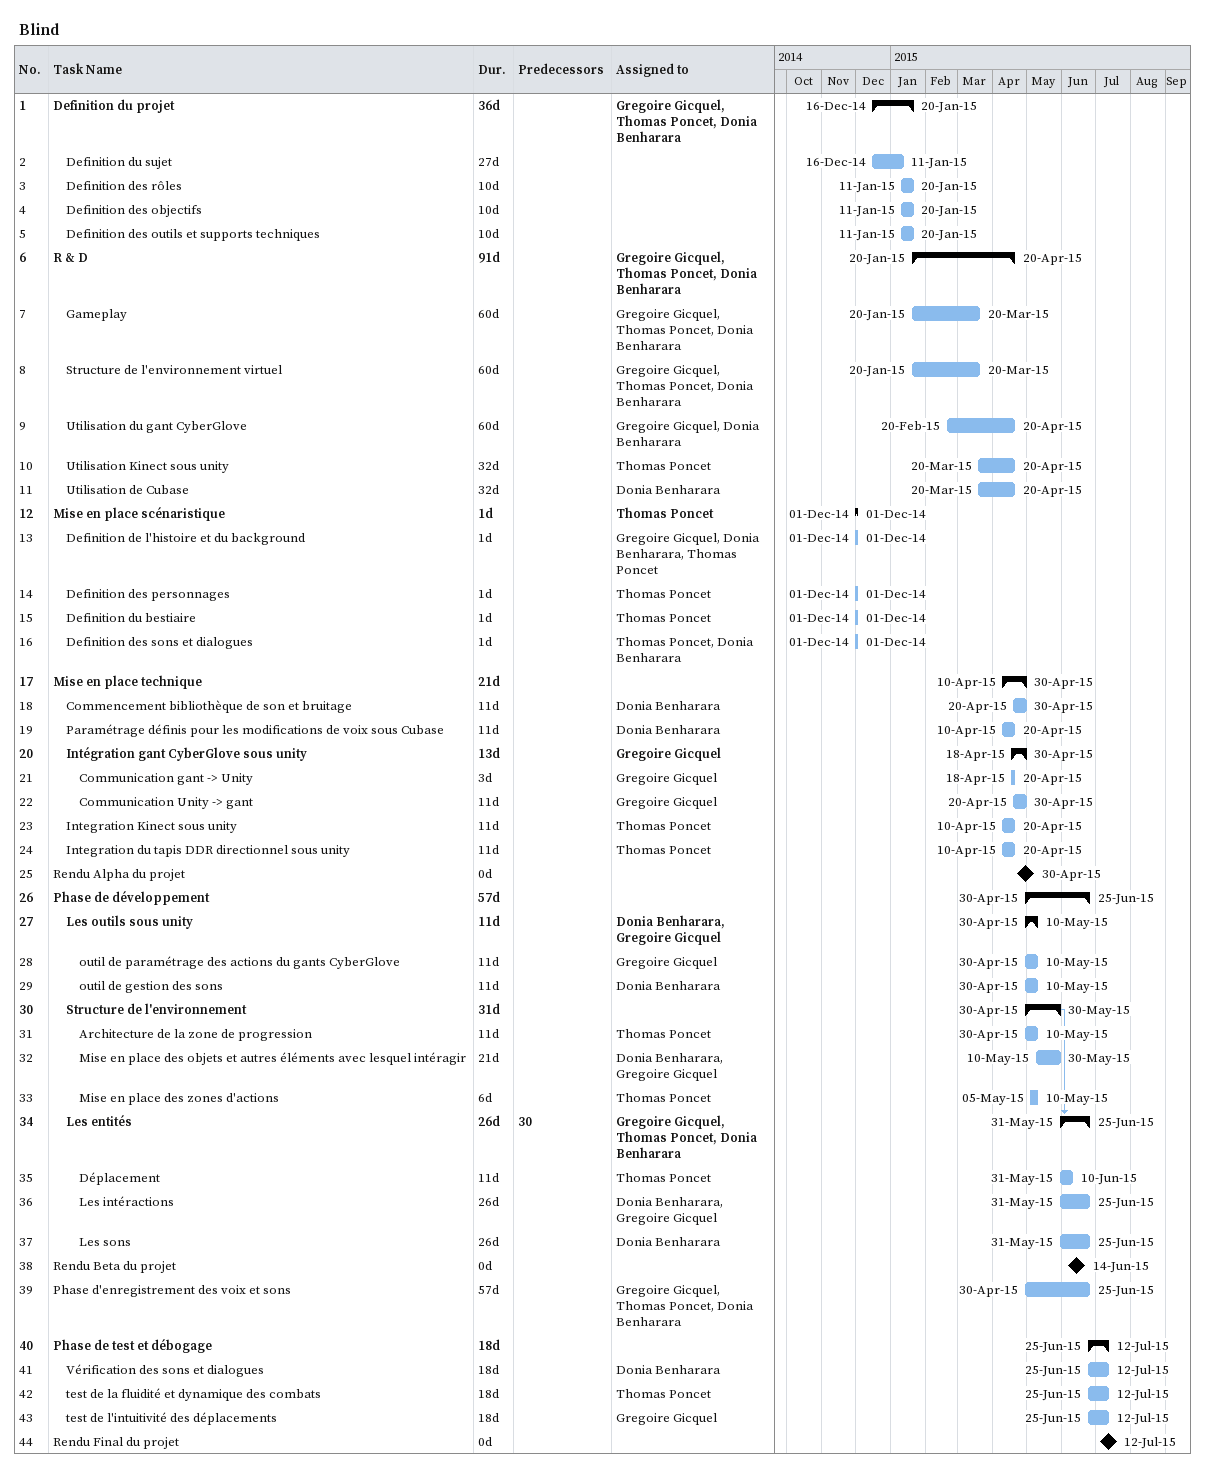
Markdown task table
Blind

| ID | Level | Task | Duration | Start | Finish | Predecessors | Resources |
|---|---|---|---|---|---|---|---|
| 1 | 1 | **Definition du projet** | 36d | 2014-12-16 | 2015-01-20 |  | Gregoire Gicquel, Thomas Poncet, Donia Benharara |
| 2 | 2 | Definition du sujet | 27d | 2014-12-16 | 2015-01-11 |  |  |
| 3 | 2 | Definition des rôles | 10d | 2015-01-11 | 2015-01-20 |  |  |
| 4 | 2 | Definition des objectifs | 10d | 2015-01-11 | 2015-01-20 |  |  |
| 5 | 2 | Definition des outils et supports techniques | 10d | 2015-01-11 | 2015-01-20 |  |  |
| 6 | 1 | **R & D** | 91d | 2015-01-20 | 2015-04-20 |  | Gregoire Gicquel, Thomas Poncet, Donia Benharara |
| 7 | 2 | Gameplay | 60d | 2015-01-20 | 2015-03-20 |  | Gregoire Gicquel, Thomas Poncet, Donia Benharara |
| 8 | 2 | Structure de l'environnement virtuel | 60d | 2015-01-20 | 2015-03-20 |  | Gregoire Gicquel, Thomas Poncet, Donia Benharara |
| 9 | 2 | Utilisation du gant CyberGlove | 60d | 2015-02-20 | 2015-04-20 |  | Gregoire Gicquel, Donia Benharara |
| 10 | 2 | Utilisation Kinect sous unity | 32d | 2015-03-20 | 2015-04-20 |  | Thomas Poncet |
| 11 | 2 | Utilisation de Cubase | 32d | 2015-03-20 | 2015-04-20 |  | Donia Benharara |
| 12 | 1 | **Mise en place scénaristique** | 1d | 2014-12-01 | 2014-12-01 |  | Thomas Poncet |
| 13 | 2 | Definition de l'histoire et du background | 1d | 2014-12-01 | 2014-12-01 |  | Gregoire Gicquel, Donia Benharara, Thomas Poncet |
| 14 | 2 | Definition des personnages | 1d | 2014-12-01 | 2014-12-01 |  | Thomas Poncet |
| 15 | 2 | Definition du bestiaire | 1d | 2014-12-01 | 2014-12-01 |  | Thomas Poncet |
| 16 | 2 | Definition des sons et dialogues | 1d | 2014-12-01 | 2014-12-01 |  | Thomas Poncet, Donia Benharara |
| 17 | 1 | **Mise en place technique** | 21d | 2015-04-10 | 2015-04-30 |  |  |
| 18 | 2 | Commencement bibliothèque de son et bruitage | 11d | 2015-04-20 | 2015-04-30 |  | Donia Benharara |
| 19 | 2 | Paramétrage définis pour les modifications de voix sous Cubase | 11d | 2015-04-10 | 2015-04-20 |  | Donia Benharara |
| 20 | 2 | **Intégration gant CyberGlove sous unity** | 13d | 2015-04-18 | 2015-04-30 |  | Gregoire Gicquel |
| 21 | 3 | Communication gant -> Unity | 3d | 2015-04-18 | 2015-04-20 |  | Gregoire Gicquel |
| 22 | 3 | Communication Unity -> gant | 11d | 2015-04-20 | 2015-04-30 |  | Gregoire Gicquel |
| 23 | 2 | Integration Kinect sous unity | 11d | 2015-04-10 | 2015-04-20 |  | Thomas Poncet |
| 24 | 2 | Integration du tapis DDR directionnel sous unity | 11d | 2015-04-10 | 2015-04-20 |  | Thomas Poncet |
| 25 | 1 | Rendu Alpha du projet | 0d | 2015-04-30 | 2015-04-30 |  |  |
| 26 | 1 | **Phase de développement** | 57d | 2015-04-30 | 2015-06-25 |  |  |
| 27 | 2 | **Les outils sous unity** | 11d | 2015-04-30 | 2015-05-10 |  | Donia Benharara, Gregoire Gicquel |
| 28 | 3 | outil de paramétrage des actions du gants CyberGlove | 11d | 2015-04-30 | 2015-05-10 |  | Gregoire Gicquel |
| 29 | 3 | outil de gestion des sons | 11d | 2015-04-30 | 2015-05-10 |  | Donia Benharara |
| 30 | 2 | **Structure de l'environnement** | 31d | 2015-04-30 | 2015-05-30 |  |  |
| 31 | 3 | Architecture de la zone de progression | 11d | 2015-04-30 | 2015-05-10 |  | Thomas Poncet |
| 32 | 3 | Mise en place des objets et autres éléments avec lesquel intéragir | 21d | 2015-05-10 | 2015-05-30 |  | Donia Benharara, Gregoire Gicquel |
| 33 | 3 | Mise en place des zones d'actions | 6d | 2015-05-05 | 2015-05-10 |  | Thomas Poncet |
| 34 | 2 | **Les entités** | 26d | 2015-05-31 | 2015-06-25 | 30 | Gregoire Gicquel, Thomas Poncet, Donia Benharara |
| 35 | 3 | Déplacement | 11d | 2015-05-31 | 2015-06-10 |  | Thomas Poncet |
| 36 | 3 | Les intéractions | 26d | 2015-05-31 | 2015-06-25 |  | Donia Benharara, Gregoire Gicquel |
| 37 | 3 | Les sons | 26d | 2015-05-31 | 2015-06-25 |  | Donia Benharara |
| 38 | 1 | Rendu Beta du projet | 0d | 2015-06-14 | 2015-06-14 |  |  |
| 39 | 1 | Phase d'enregistrement des voix et sons | 57d | 2015-04-30 | 2015-06-25 |  | Gregoire Gicquel, Thomas Poncet, Donia Benharara |
| 40 | 1 | **Phase de test et débogage** | 18d | 2015-06-25 | 2015-07-12 |  |  |
| 41 | 2 | Vérification des sons et dialogues | 18d | 2015-06-25 | 2015-07-12 |  | Donia Benharara |
| 42 | 2 | test de la fluidité et dynamique des combats | 18d | 2015-06-25 | 2015-07-12 |  | Thomas Poncet |
| 43 | 2 | test de l'intuitivité des déplacements | 18d | 2015-06-25 | 2015-07-12 |  | Gregoire Gicquel |
| 44 | 1 | Rendu Final du projet | 0d | 2015-07-12 | 2015-07-12 |  |  |
